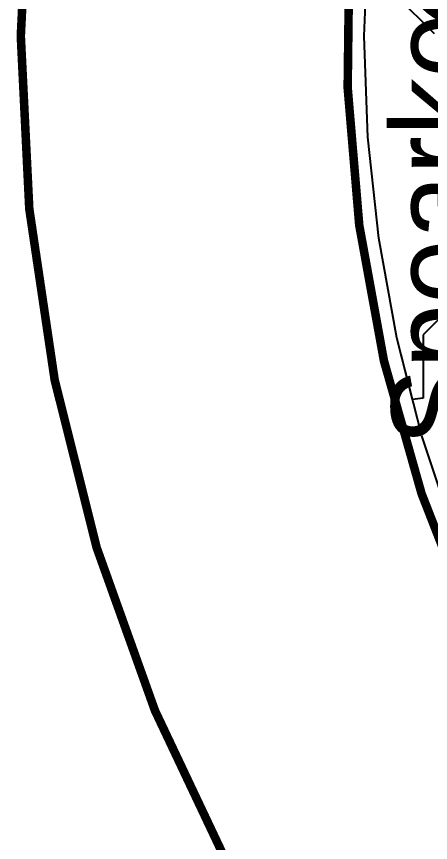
# Model space of a CAD drawing. Header units: millimetres. Extents: x 50 to 153, y 18 to 71.
# Drawn here: x 111.27 to 116.12, y 40.77 to 50.43 of the extents above; entities that cross this region are included whole.
import ezdxf

# ---------------------------------------------------------------- set-up
doc = ezdxf.new("R2010")
doc.units = ezdxf.units.MM
for name, color, linetype in [('ConnectLayer', 7, 'Continuous'), ('KeepOutLayer', 6, 'Continuous'), ('TopLayer', 1, 'Continuous'), ('TopOverlay', 2, 'Continuous'), ('TopPaste', 8, 'Continuous'), ('TopSolder', 216, 'Continuous')]:
    doc.layers.add(name, color=color, linetype=linetype)

# ---------------------------------------------------------------- blocks, each defined once
blk = doc.blocks.new('H______2X1_S______1_25_89')
at = {"layer": 'TopLayer', "const_width": 1.5}
for points in [[(1.218, 3.8), (-0.838, 3.8)], [(1.218, -3.76), (-0.838, -3.76)]]:
    blk.add_lwpolyline(points, dxfattribs=at)
at = {"layer": 'TopLayer', "const_width": 0.75}
for points in [[(-1.213, 3.8, 1), (-0.463, 3.8, 1)], [(0.843, 3.8, 1), (1.593, 3.8, 1)], [(-1.213, -3.76, 1), (-0.463, -3.76, 1)], [(0.843, -3.76, 1), (1.593, -3.76, 1)]]:
    blk.add_lwpolyline(points, format="xyb", close=True, dxfattribs=at)
at = {"layer": 'TopLayer'}
for points in [[(-2.76, 0.38), (-1.26, 0.38), (-2.76, 1.28), (-1.26, 1.28)], [(-2.76, -1.22), (-1.26, -1.22), (-2.76, -0.32), (-1.26, -0.32)]]:
    blk.add_solid(points, dxfattribs=at)
at = {"layer": 'TopOverlay', "const_width": 0.25}
for points in [[(-1.91, 3.82), (-1.91, 3.82)], [(2.38, 3.82), (-1.91, 3.82)], [(-1.91, -3.78), (-1.91, 3.82)], [(2.38, -3.78), (2.38, 3.82)], [(2.38, -3.78), (-1.91, -3.78)]]:
    blk.add_lwpolyline(points, dxfattribs=at)
at = {"layer": 'TopOverlay', "const_width": 0.125}
for points in [[(-1.9725, 3.82, 1), (-1.8475, 3.82, 1)], [(-1.9725, 3.82, 1), (-1.8475, 3.82, 1)], [(-1.9725, 3.82, 1), (-1.8475, 3.82, 1)], [(-1.9725, 3.82, 1), (-1.8475, 3.82, 1)], [(2.3175, 3.82, 1), (2.4425, 3.82, 1)], [(2.3175, 3.82, 1), (2.4425, 3.82, 1)], [(-1.9725, -3.78, 1), (-1.8475, -3.78, 1)], [(-1.9725, -3.78, 1), (-1.8475, -3.78, 1)], [(2.3175, -3.78, 1), (2.4425, -3.78, 1)], [(2.3175, -3.78, 1), (2.4425, -3.78, 1)]]:
    blk.add_lwpolyline(points, format="xyb", close=True, dxfattribs=at)
at = {"layer": 'TopPaste', "const_width": 1.5}
for points in [[(1.218, 3.8), (-0.838, 3.8)], [(1.218, -3.76), (-0.838, -3.76)]]:
    blk.add_lwpolyline(points, dxfattribs=at)
at = {"layer": 'TopPaste', "const_width": 0.75}
for points in [[(-1.213, 3.8, 1), (-0.463, 3.8, 1)], [(0.843, 3.8, 1), (1.593, 3.8, 1)], [(-1.213, -3.76, 1), (-0.463, -3.76, 1)], [(0.843, -3.76, 1), (1.593, -3.76, 1)]]:
    blk.add_lwpolyline(points, format="xyb", close=True, dxfattribs=at)
at = {"layer": 'TopPaste'}
for points in [[(-2.76, 0.38), (-1.26, 0.38), (-2.76, 1.28), (-1.26, 1.28)], [(-2.76, -1.22), (-1.26, -1.22), (-2.76, -0.32), (-1.26, -0.32)]]:
    blk.add_solid(points, dxfattribs=at)
at = {"layer": 'TopSolder', "const_width": 1.7032}
for points in [[(1.218, 3.8), (-0.838, 3.8)], [(1.218, -3.76), (-0.838, -3.76)]]:
    blk.add_lwpolyline(points, dxfattribs=at)
at = {"layer": 'TopSolder', "const_width": 0.8516}
for points in [[(-1.2638, 3.8, 1), (-0.4122, 3.8, 1)], [(0.7922, 3.8, 1), (1.6438, 3.8, 1)], [(-1.2638, -3.76, 1), (-0.4122, -3.76, 1)], [(0.7922, -3.76, 1), (1.6438, -3.76, 1)]]:
    blk.add_lwpolyline(points, format="xyb", close=True, dxfattribs=at)
at = {"layer": 'TopSolder'}
for points in [[(-2.8616, 0.2784), (-1.1584, 0.2784), (-2.8616, 1.3816), (-1.1584, 1.3816)], [(-2.8616, -1.3216), (-1.1584, -1.3216), (-2.8616, -0.2184), (-1.1584, -0.2184)]]:
    blk.add_solid(points, dxfattribs=at)

msp = doc.modelspace()

# ---------------------------------------------------------------- linework, layer by layer
at = {"layer": 'ConnectLayer'}
for p, q in [((115.3404, 50.1974), (115.3827, 51.3813)), ((115.3404, 50.1974), (115.3827, 51.3813)), ((115.3404, 50.1974), (115.3827, 51.3813)), ((115.3404, 50.1974), (115.3827, 51.3813)), ((115.7077, 50.677), (116.1589, 50.2258)), ((115.3827, 49.0135), (115.3404, 50.1974)), ((115.3827, 49.0135), (115.3404, 50.1974)), ((115.3827, 49.0135), (115.3404, 50.1974)), ((115.3827, 49.0135), (115.3404, 50.1974)), ((115.5093, 47.8356), (115.3827, 49.0135)), ((115.5093, 47.8356), (115.3827, 49.0135)), ((115.5093, 47.8356), (115.3827, 49.0135)), ((115.5093, 47.8356), (115.3827, 49.0135)), ((115.7197, 46.6698), (115.5093, 47.8356)), ((115.7197, 46.6698), (115.5093, 47.8356)), ((115.7197, 46.6698), (115.5093, 47.8356)), ((115.7197, 46.6698), (115.5093, 47.8356)), ((116.6952, 47.3668), (116.0315, 46.7031)), ((116.0126, 45.5219), (115.7197, 46.6698)), ((115.9045, 45.9456), (115.7197, 46.6698)), ((116.0126, 45.5219), (115.7197, 46.6698)), ((116.0126, 45.5219), (115.7197, 46.6698)), ((116.0315, 46.7031), (116.0315, 45.9616)), ((116.0315, 45.9616), (115.9045, 45.9456)), ((116.3868, 44.3979), (116.0126, 45.5219)), ((116.3868, 44.3979), (116.0126, 45.5219)), ((116.3868, 44.3979), (116.0126, 45.5219))]:
    msp.add_line(p, q, dxfattribs=at)
at = {"layer": 'KeepOutLayer', "const_width": 0.1}
msp.add_lwpolyline([(125.676, 34.6072, -0.650183), (124.5718, 65.2974)], format="xyb", dxfattribs=at)
at = {"layer": 'TopOverlay'}
for points, const_width in [([(152.5477, 50.1974, 1), (111.3241, 50.1974, 1)], 0.1), ([(111.2991, 50.1974, 1), (111.3491, 50.1974, 1)], 0.05)]:
    msp.add_lwpolyline(points, format="xyb", close=True, dxfattribs=dict(at, const_width=const_width))

# ---------------------------------------------------------------- block references
at = {"rotation": 270}
msp.add_blockref('H______2X1_S______1_25_89', (120.3701, 52.3462), dxfattribs=at)

# ---------------------------------------------------------------- texts
at = {"layer": 'TopOverlay'}
msp.add_text('Spearker', height=1.016, rotation=90, dxfattribs=at).set_placement((116.6744, 45.4044))

doc.saveas('drawing.dxf')
